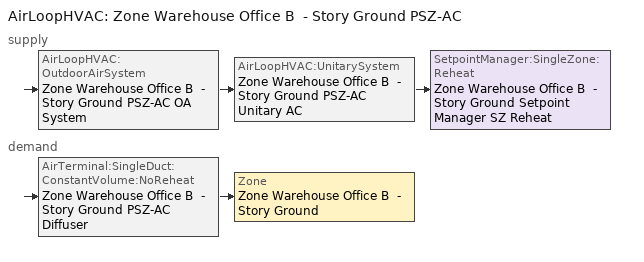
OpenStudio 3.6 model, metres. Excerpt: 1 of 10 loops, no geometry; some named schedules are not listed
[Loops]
AirLoopHVAC 'Zone Warehouse Office B  - Story Ground PSZ-AC'
 supply: AirLoopHVAC:OutdoorAirSystem 'Zone Warehouse Office B  - Story Ground PSZ-AC OA System' > AirLoopHVAC:UnitarySystem 'Zone Warehouse Office B  - Story Ground PSZ-AC Unitary AC' > SetpointManager:SingleZone:Reheat 'Zone Warehouse Office B  - Story Ground Setpoint Manager SZ Reheat'
 demand: AirTerminal:SingleDuct:ConstantVolume:NoReheat 'Zone Warehouse Office B  - Story Ground PSZ-AC Diffuser' > Zone 'Zone Warehouse Office B  - Story Ground'
[Sizing:Zone]
Zone Warehouse Office B  - Story Ground: Zone Cooling Design Supply Air Temperature Input Method=SupplyAirTemperature; Zone Cooling Design Supply Air Temperature {C}=12.7778; Zone Cooling Design Supply Air Temperature Difference {deltaC}=11.11; Zone Heating Design Supply Air Temperature Input Method=SupplyAirTemperature; Zone Heating Design Supply Air Temperature {C}=50; Zone Heating Design Supply Air Temperature Difference {deltaC}=11.11; Zone Cooling Design Supply Air Humidity Ratio {kg-H2O/kg-air}=0.0085; Zone Heating Design Supply Air Humidity Ratio {kg-H2O/kg-air}=0.008; Cooling Design Air Flow Method=DesignDay; Heating Design Air Flow Method=DesignDay; Account for Dedicated Outdoor Air System=No; Dedicated Outdoor Air System Control Strategy=NeutralSupplyAir; Dedicated Outdoor Air Low Setpoint Temperature for Design {C}=autosize; Dedicated Outdoor Air High Setpoint Temperature for Design {C}=autosize; Zone Load Sizing Method=Sensible Load Only No Latent Load; Zone Latent Cooling Design Supply Air Humidity Ratio Input Method=HumidityRatioDifference; Zone Cooling Design Supply Air Humidity Ratio Difference {kgWater/kgDryAir}=0.005; Zone Latent Heating Design Supply Air Humidity Ratio Input Method=HumidityRatioDifference; Zone Humidification Design Supply Air Humidity Ratio Difference {kgWater/kgDryAir}=0.005
[Zone equipment]
Zone Warehouse Office B  - Story Ground: Zone Warehouse Office B  - Story Ground PSZ-AC Diffuser
[AirLoopHVAC]
Zone Warehouse Office B  - Story Ground PSZ-AC: Availability Schedule=Zone Warehouse Office B  - Story Ground PSZ-AC Occ Sch; Design Supply Air Flow Rate {m3/s}=autosize; Design Return Air Flow Fraction of Supply Air Flow=1
[Sizing:System]
Zone Warehouse Office B  - Story Ground PSZ-AC: Type of Load to Size On=Sensible; Design Outdoor Air Flow Rate {m3/s}=Autosize; Central Heating Maximum System Air Flow Ratio=1; Preheat Design Temperature {C}=7.22222; Preheat Design Humidity Ratio {kg-H2O/kg-Air}=0.008; Precool Design Temperature {C}=12.7778; Precool Design Humidity Ratio {kg-H2O/kg-Air}=0.008; Central Cooling Design Supply Air Temperature {C}=12.7778; Central Heating Design Supply Air Temperature {C}=50; Sizing Option=Coincident; 100% Outdoor Air in Cooling=No; 100% Outdoor Air in Heating=No; Central Cooling Design Supply Air Humidity Ratio {kg-H2O/kg-Air}=0.0085; Central Heating Design Supply Air Humidity Ratio {kg-H2O/kg-Air}=0.008; Cooling Design Air Flow Method=DesignDay; Heating Design Air Flow Method=DesignDay; System Outdoor Air Method=ZoneSum; Zone Maximum Outdoor Air Fraction=1; Cooling Supply Air Flow Rate Per Floor Area {m3/s-m2}=0.00996765; Cooling Fraction of Autosized Cooling Supply Air Flow Rate=1; Cooling Supply Air Flow Rate Per Unit Cooling Capacity {m3/s-W}=3.94755e-05; Heating Supply Air Flow Rate Per Floor Area {m3/s-m2}=0.00996765; Heating Fraction of Autosized Heating Supply Air Flow Rate=1; Heating Fraction of Autosized Cooling Supply Air Flow Rate=1; Heating Supply Air Flow Rate Per Unit Heating Capacity {m3/s-W}=3.15882e-05; Cooling Design Capacity Method=CoolingDesignCapacity; Cooling Design Capacity {W}=autosize; Cooling Design Capacity Per Floor Area {W/m2}=234.7; Fraction of Autosized Cooling Design Capacity=1; Heating Design Capacity Method=HeatingDesignCapacity; Heating Design Capacity {W}=autosize; Heating Design Capacity Per Floor Area {W/m2}=157; Fraction of Autosized Heating Design Capacity=1; Central Cooling Capacity Control Method=OnOff; Occupant Diversity=autosize
[SetpointManager:SingleZone:Reheat]
Zone Warehouse Office B  - Story Ground Setpoint Manager SZ Reheat: Minimum Supply Air Temperature {C}=12.7778; Maximum Supply Air Temperature {C}=50; Control Zone=Zone Warehouse Office B  - Story Ground; Setpoint Node or NodeList=Zone Warehouse Office B  - Story Ground PSZ-AC Supply Outlet Node
[Coil:Heating:Gas]
Zone Warehouse Office B  - Story Ground PSZ-AC Gas Htg Coil 22kBtu/hr 0.8 Thermal Eff: Availability Schedule=Always On Discrete; Gas Burner Efficiency=0.8; Nominal Capacity {W}=AutoSize; Parasitic Electric Load {W}=0; Parasitic Gas Load {W}=0
[Coil:Heating:Electric]
Zone Warehouse Office B  - Story Ground PSZ-AC No Heat: Availability Schedule=Always Off Discrete; Efficiency=1; Nominal Capacity {W}=0
[Coil:Cooling:DX:SingleSpeed]
Zone Warehouse Office B  - Story Ground PSZ-AC 1spd DX AC Clg Coil 10kBtu/hr 13.0SEER: Availability Schedule=Always On Discrete; Rated Total Cooling Capacity {W}=autosize; Rated Sensible Heat Ratio=autosize; Rated COP {W/W}=3.91157; Rated Air Flow Rate {m3/s}=autosize; Rated Evaporator Fan Power Per Volume Flow Rate 2017 {W/(m3/s)}=773.3; Rated Evaporator Fan Power Per Volume Flow Rate 2023 {W/(m3/s)}=934.4; Total Cooling Capacity Function of Temperature Curve=CoilClgDXQRatio_fTwbToadbSI; Total Cooling Capacity Function of Flow Fraction Curve=CoilClgDXSnglQRatio_fCFMRatio; Energy Input Ratio Function of Temperature Curve=CoilClgDXEIRRatio_fTwbToadbSI; Energy Input Ratio Function of Flow Fraction Curve=CoilClgDXSnglEIRRatio_fCFMRatio; Part Load Fraction Correlation Curve=CoilClgDXEIRRatio_fQFrac; Minimum Outdoor Dry-Bulb Temperature for Compressor Operation {C}=-25; Nominal Time for Condensate Removal to Begin {s}=0; Ratio of Initial Moisture Evaporation Rate and Steady State Latent Capacity=0; Maximum Cycling Rate {cycles/hr}=0; Latent Capacity Time Constant {s}=0; Condenser Type=AirCooled; Evaporative Condenser Effectiveness=0.9; Evaporative Condenser Air Flow Rate {m3/s}=autosize; Evaporative Condenser Pump Rated Power Consumption {W}=autosize; Crankcase Heater Capacity {W}=0; Maximum Outdoor Dry-Bulb Temperature for Crankcase Heater Operation {C}=10; Basin Heater Capacity {W/K}=0; Basin Heater Setpoint Temperature {C}=2
[Fan:OnOff]
Zone Warehouse Office B  - Story Ground PSZ-AC Fan: Availability Schedule=Always On Discrete; Fan Total Efficiency=0.53625; Pressure Rise {Pa}=622.722; Maximum Flow Rate {m3/s}=autosize; Motor Efficiency=0.825; Motor In Airstream Fraction=1; Fan Power Ratio Function of Speed Ratio Curve=Fan On Off Power Curve 7; Fan Efficiency Ratio Function of Speed Ratio Curve=Fan On Off Efficiency Curve 7
[AirLoopHVAC:UnitarySystem]
Zone Warehouse Office B  - Story Ground PSZ-AC Unitary AC: Control Type=Load; Controlling Zone or Thermostat Location=Zone Warehouse Office B  - Story Ground; Dehumidification Control Type=None; Availability Schedule=Outage Availability Schedule; Supply Fan=Zone Warehouse Office B  - Story Ground PSZ-AC Fan; Fan Placement=DrawThrough; Supply Air Fan Operating Mode Schedule=Zone Warehouse Office B  - Story Ground PSZ-AC Occ Sch; Heating Coil=Zone Warehouse Office B  - Story Ground PSZ-AC Gas Htg Coil 22kBtu/hr 0.8 Thermal Eff; DX Heating Coil Sizing Ratio=1; Cooling Coil=Zone Warehouse Office B  - Story Ground PSZ-AC 1spd DX AC Clg Coil 10kBtu/hr 13.0SEER; Use DOAS DX Cooling Coil=No; DOAS DX Cooling Coil Leaving Minimum Air Temperature {C}=2; Latent Load Control=SensibleOnlyLoadControl; Supplemental Heating Coil=Zone Warehouse Office B  - Story Ground PSZ-AC No Heat; Supply Air Flow Rate During Cooling Operation {m3/s}=Autosize; Supply Air Flow Rate During Heating Operation {m3/s}=Autosize; Supply Air Flow Rate When No Cooling or Heating is Required {m3/s}=Autosize; Maximum Supply Air Temperature {C}=80; Maximum Outdoor Dry-Bulb Temperature for Supplemental Heater Operation {C}=21; Maximum Cycling Rate {cycles/hr}=2.5; Heat Pump Time Constant {s}=60; Fraction of On-Cycle Power Use=0.01; Heat Pump Fan Delay Time {s}=60; Ancilliary On-Cycle Electric Power {W}=0; Ancilliary Off-Cycle Electric Power {W}=0
[Controller:OutdoorAir]
Zone Warehouse Office B  - Story Ground PSZ-AC OA System Controller: Minimum Outdoor Air Flow Rate {m3/s}=autosize; Maximum Outdoor Air Flow Rate {m3/s}=Autosize; Economizer Control Type=NoEconomizer; Economizer Control Action Type=ModulateFlow; Economizer Maximum Limit Dry-Bulb Temperature {C}=28; Economizer Maximum Limit Enthalpy {J/kg}=64000; Lockout Type=LockoutWithCompressor; Minimum Limit Type=FixedMinimum; Minimum Outdoor Air Schedule=Always On Discrete; Maximum Fraction of Outdoor Air Schedule=ZoneWarehouseOfficeBStoryGroundPSZACmaxOASch; Controller Mechanical Ventilation=Controller Mechanical Ventilation 8; High Humidity Control=No; Heat Recovery Bypass Control Type=BypassWhenWithinEconomizerLimits
[Controller:MechanicalVentilation]
Controller Mechanical Ventilation 8: Availability Schedule=Always On Discrete
[AirLoopHVAC:OutdoorAirSystem]
Zone Warehouse Office B  - Story Ground PSZ-AC OA System: Controller=Zone Warehouse Office B  - Story Ground PSZ-AC OA System Controller
[AirTerminal:SingleDuct:ConstantVolume:NoReheat]
Zone Warehouse Office B  - Story Ground PSZ-AC Diffuser: Availability Schedule=Always On Discrete; Maximum Air Flow Rate {m3/s}=AutoSize
[Schedule:Constant]
Name | Value
Always On Discrete | 1
Always Off Discrete | 0
[Schedule:Ruleset]
Name | Default Day Schedule | Summer Design Day Schedule | Winter Design Day Schedule
Zone Warehouse Office B  - Story Ground PSZ-AC Occ Sch | Zone Warehouse Office B  - Story Ground PSZ-AC Occ Sch Default | Zone Warehouse Office B  - Story Ground PSZ-AC Occ Sch Summer Design Day | Zone Warehouse Office B  - Story Ground PSZ-AC Occ Sch Winter Design Day
ZoneWarehouseOfficeBStoryGroundPSZACmaxOASch | ZoneWarehouseOfficeBStoryGroundPSZACmaxOASchDefault
[Schedule:Day]
Zone Warehouse Office B  - Story Ground PSZ-AC Occ Sch Default; Zone Warehouse Office B  - Story Ground PSZ-AC Occ Sch Saturday: 6, 50, 0, 18, 0, 1, 24, 0, 0
Zone Warehouse Office B  - Story Ground PSZ-AC Occ Sch Winter Design Day; Zone Warehouse Office B  - Story Ground PSZ-AC Occ Sch Summer Design Day: 24, 0, 1
Zone Warehouse Office B  - Story Ground PSZ-AC Occ Sch Sunday: 24, 0, 0
ZoneWarehouseOfficeBStoryGroundPSZACmaxOASchDefault: 24, 0, 0.7
Schedule Day 31: 1, 0, 0, 2, 0, 0, 3, 0, 0, 4, 0, 0, 5, 0, 0, 6, 0, 0, 7, 0, 1, 8, 0, 1, 9, 0, 1, 10, 0, 1, 11, 0, 1, 12, 0, 1, 13, 0, 1, 14, 0, 1, 15, 0, 0, 16, 0, 0, 17, 0, 0, 18, 0, 0, 19, 0, 0, 20, 0, 0, 21, 0, 0, 22, 0, 0, 23, 0, 0, 24, 0, 0
Schedule Day 32; Schedule Day 77: 1, 0, 0, 2, 0, 0, 3, 0, 0, 4, 0, 0, 5, 0, 0, 6, 0, 0, 7, 0, 0, 8, 0, 0, 9, 0, 0, 10, 0, 0, 11, 0, 0, 12, 0, 0, 13, 0, 0, 14, 0, 0, 15, 0, 0, 16, 0, 0, 17, 0, 0, 18, 0, 0, 19, 0, 0, 20, 0, 0, 21, 0, 0, 22, 0, 0, 23, 0, 0, 24, 0, 0
Schedule Day 33: 1, 0, 0, 2, 0, 0, 3, 0, 0, 4, 0, 0, 5, 0, 0, 6, 0, 0, 7, 0, 0, 8, 0, 0, 9, 0, 0, 10, 0, 0, 11, 0, 0, 12, 0, 0, 13, 0, 0, 14, 0, 0, 15, 0, 1, 16, 0, 1, 17, 0, 1, 18, 0, 1, 19, 0, 0, 20, 0, 0, 21, 0, 0, 22, 0, 0, 23, 0, 0, 24, 0, 0
Schedule Day 76: 1, 0, 0.7, 2, 0, 0.7, 3, 0, 0.7, 4, 0, 0.7, 5, 0, 0.7, 6, 0, 0.7, 7, 0, 0.7, 8, 0, 0.7, 9, 0, 0.7, 10, 0, 0.7, 11, 0, 0.7, 12, 0, 0.7, 13, 0, 0.7, 14, 0, 0.7, 15, 0, 0, 16, 0, 0, 17, 0, 0, 18, 0, 0, 19, 0, 0, 20, 0, 0, 21, 0, 0, 22, 0, 0, 23, 0, 0, 24, 0, 0
Schedule Day 78: 1, 0, 0, 2, 0, 0, 3, 0, 0, 4, 0, 0, 5, 0, 0, 6, 0, 0, 7, 0, 0, 8, 0, 0, 9, 0, 0, 10, 0, 0, 11, 0, 0, 12, 0, 0, 13, 0, 0, 14, 0, 0, 15, 0, 0.7, 16, 0, 0.7, 17, 0, 0.7, 18, 0, 0.7, 19, 0, 0.7, 20, 0, 0.7, 21, 0, 0.7, 22, 0, 0.7, 23, 0, 0.7, 24, 0, 0.7
[Schedule:Rule] Date Specification Type=DateRange
Name | Schedule Ruleset | Rule Order | Day Schedule | Apply Monday | Apply Tuesday | Apply Wednesday | Apply Friday | Apply Saturday | Start Month | Start Day | End Month | End Day | Apply Sunday | Apply Thursday
Zone Warehouse Office B  - Story Ground PSZ-AC Occ Sch Saturday Rule | Zone Warehouse Office B  - Story Ground PSZ-AC Occ Sch | 4 | Zone Warehouse Office B  - Story Ground PSZ-AC Occ Sch Saturday | Yes | Yes | Yes | Yes | Yes | 1 | 1 | 12 | 31
Zone Warehouse Office B  - Story Ground PSZ-AC Occ Sch Sunday Rule | Zone Warehouse Office B  - Story Ground PSZ-AC Occ Sch | 3 | Zone Warehouse Office B  - Story Ground PSZ-AC Occ Sch Sunday |  |  |  |  |  | 1 | 1 | 12 | 31 | Yes
Zone Warehouse Office B  - Story Ground PSZ-AC Occ Sch Outage Day 175 | Zone Warehouse Office B  - Story Ground PSZ-AC Occ Sch | 2 | Schedule Day 31 | Yes | Yes | Yes | Yes | Yes | 6 | 24 | 6 | 24 | Yes | Yes
Zone Warehouse Office B  - Story Ground PSZ-AC Occ Sch Outage Day 176 | Zone Warehouse Office B  - Story Ground PSZ-AC Occ Sch | 1 | Schedule Day 32 | Yes | Yes | Yes | Yes | Yes | 6 | 25 | 6 | 25 | Yes | Yes
Zone Warehouse Office B  - Story Ground PSZ-AC Occ Sch Outage Day 177 | Zone Warehouse Office B  - Story Ground PSZ-AC Occ Sch | 0 | Schedule Day 33 | Yes | Yes | Yes | Yes | Yes | 6 | 26 | 6 | 26 | Yes | Yes
ZoneWarehouseOfficeBStoryGroundPSZACmaxOASch Outage Day 175 | ZoneWarehouseOfficeBStoryGroundPSZACmaxOASch | 2 | Schedule Day 76 | Yes | Yes | Yes | Yes | Yes | 6 | 24 | 6 | 24 | Yes | Yes
ZoneWarehouseOfficeBStoryGroundPSZACmaxOASch Outage Day 176 | ZoneWarehouseOfficeBStoryGroundPSZACmaxOASch | 1 | Schedule Day 77 | Yes | Yes | Yes | Yes | Yes | 6 | 25 | 6 | 25 | Yes | Yes
ZoneWarehouseOfficeBStoryGroundPSZACmaxOASch Outage Day 177 | ZoneWarehouseOfficeBStoryGroundPSZACmaxOASch | 0 | Schedule Day 78 | Yes | Yes | Yes | Yes | Yes | 6 | 26 | 6 | 26 | Yes | Yes
[Curve:Exponent]
Fan On Off Power Curve 7: Coefficient1 Constant=1; Coefficient2 Constant=0; Coefficient3 Constant=0; Minimum Value of x=0; Maximum Value of x=1
[Curve:Cubic] Maximum Value of x=1
Name | Coefficient1 Constant | Coefficient2 x | Coefficient3 x**2 | Coefficient4 x**3 | Minimum Value of x
Fan On Off Efficiency Curve 7 | 1 | 0 | 0 | 0 | 0
CoilClgDXEIRRatio_fQFrac | 0 | 5.1091 | -8.5515 | 4.4744 | 0.7
[Curve:Biquadratic] Minimum Value of x=13.89; Maximum Value of x=25; Minimum Value of y=23.89; Maximum Value of y=46.11; Minimum Curve Output=0.77
Name | Coefficient1 Constant | Coefficient2 x | Coefficient3 x**2 | Coefficient4 y | Coefficient5 y**2 | Coefficient6 x*y | Maximum Curve Output
CoilClgDXQRatio_fTwbToadbSI | 0.86779 | 0.014245 | 0.000554 | -0.007569 | 3.2e-05 | -0.000191 | 1.29
CoilClgDXEIRRatio_fTwbToadbSI | 0.116709 | 0.028458 | -0.000411 | 0.021422 | 0.000162 | -0.00068 | 1.33
[Curve:Quadratic]
Name | Coefficient1 Constant | Coefficient2 x | Coefficient3 x**2 | Minimum Value of x | Maximum Value of x
CoilClgDXSnglQRatio_fCFMRatio | 0.8 | 0.2 | 0 | 0.5 | 1.5
CoilClgDXSnglEIRRatio_fCFMRatio | 1.156 | -0.1816 | 0.0256 | 0 | 1
